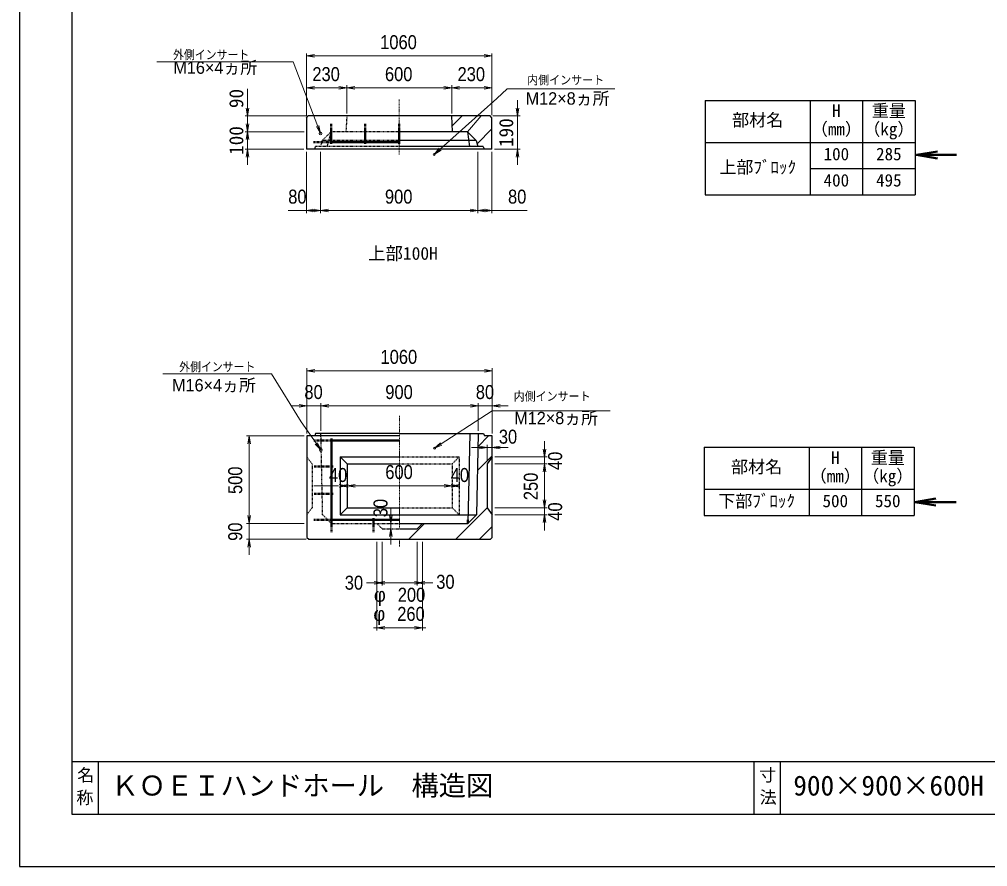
# Model space of a CAD drawing. Units: millimetres, scale not verified. Extents: x -210 to 210, y -148 to 148.
# Drawn here: x -210 to -25.5, y -148.5 to 12.9 of the extents above; entities that cross this region are included whole.
import ezdxf
from ezdxf.enums import TextEntityAlignment as Align

# ---------------------------------------------------------------- set-up
doc = ezdxf.new("R2010")
doc.units = ezdxf.units.MM
doc.linetypes.add('USER1', pattern=[12.95, 6.35, -3.175, 0.25, -3.175])
doc.linetypes.add('USER2', pattern=[4.7625, 3.175, -1.5875])
doc.layers.add('0-0', color=7, linetype='Continuous')
for name, color, linetype, lineweight in [('0-1_0', 9, 'Continuous', 25), ('0-2_dims', 2, 'Continuous', 13), ('0-3_pen1実線', 4, 'Continuous', 13), ('0-4_pen2実線', 3, 'Continuous', 13), ('0-5_pen3実線', 7, 'Continuous', 25), ('0-6_pen4実線', 6, 'Continuous', 25), ('0-7_pen1一点', 4, 'USER1', 13), ('0-8_pen2破線', 3, 'USER2', 25), ('0-9_鉄筋１', 7, 'Continuous', 50), ('0-A_鉄筋２', 7, 'USER2', 50)]:
    doc.layers.add(name, color=color, linetype=linetype, lineweight=lineweight)
doc.styles.add('ＭＳ ゴシック', font='')
doc.styles.add('ＭＳ Ｐゴシック', font='')
doc.styles.get('ＭＳ ゴシック').set_extended_font_data('MS Gothic')
doc.styles.get('ＭＳ Ｐゴシック').set_extended_font_data('MS PGothic')

# ---------------------------------------------------------------- blocks, each defined once
blk = doc.blocks.new('部分図 1')
at = {"layer": '0-1_0'}
blk.add_lwpolyline([(0, 0), (12600, 0), (12600, 8910), (0, 8910)], close=True, dxfattribs=at)
at = {"layer": '0-2_dims', "lineweight": 18}
for p, q in [((1406.73, 4600.3), (785.27, 4600.3)), ((1305, 4290.8), (1305, 4445.8)), ((2788.02, 4446.65), (3404.49, 4446.65)), ((2848, 4290.8), (2848, 4380.8)), ((1648.01, 4290.8), (1290, 4290.8)), ((1305, 4290.8), (1305, 4200.8)), ((1305, 4200.8), (1305, 4290.8)), ((2707, 4290.8), (2863, 4290.8)), ((2848, 4290.8), (2848, 4100.8)), ((1627, 4200.8), (1290, 4200.8)), ((1628, 4200.8), (1290, 4200.8)), ((1305, 4200.8), (1305, 4110.8)), ((1305, 4200.8), (1305, 4100.8)), ((1627, 4100.8), (1290, 4100.8)), ((1305, 4100.8), (1305, 4010.8)), ((2717, 4100.8), (2863, 4100.8)), ((2848, 4100.8), (2848, 4010.8)), ((1442.24, 2816.1), (820.77, 2816.1)), ((2761.05, 2604.46), (3377.52, 2604.46)), ((1684, 2176.66), (1824, 2176.66))]:
    blk.add_line(p, q, dxfattribs=at)
at = {"layer": '0-2_dims'}
for p, q in [((1642, 4295.8), (1642, 4648.8)), ((2702, 4633.8), (1642, 4633.8)), ((2702, 4295.8), (2702, 4648.8)), ((1642, 4295.8), (1642, 4466.05)), ((1872, 4451.05), (1642, 4451.05)), ((1872, 4305.8), (1872, 4466.05)), ((1872, 4305.8), (1872, 4466.05)), ((1872, 4451.05), (2472, 4451.05)), ((2472, 4305.8), (2472, 4466.05)), ((2472, 4305.8), (2472, 4466.05)), ((2472, 4451.05), (2702, 4451.05)), ((2702, 4295.8), (2702, 4466.05)), ((1642, 4085.8), (1642, 3735.8)), ((1722, 4085.8), (1722, 3735.8)), ((1722, 4085.8), (1722, 3735.8)), ((2622, 4085.8), (2622, 3735.8)), ((2622, 4085.8), (2622, 3735.8)), ((2702, 4085.8), (2702, 3735.8)), ((1722, 3750.8), (2622, 3750.8)), ((1644, 2476.66), (1644, 2849.87)), ((2704, 2834.87), (1644, 2834.87)), ((2704, 2476.66), (2704, 2849.87)), ((1644, 2633.83), (1554, 2633.83)), ((1644, 2476.66), (1644, 2648.83)), ((1644, 2633.83), (1724, 2633.83)), ((1724, 2491.66), (1724, 2648.83)), ((1724, 2491.66), (1724, 2648.83)), ((1724, 2633.83), (1814, 2633.83)), ((1724, 2633.83), (2624, 2633.83)), ((2624, 2633.83), (2534, 2633.83)), ((2624, 2491.66), (2624, 2648.83)), ((2624, 2491.66), (2624, 2648.83)), ((2624, 2633.83), (2704, 2633.83)), ((2704, 2476.66), (2704, 2648.83)), ((2704, 2633.83), (2794, 2633.83)), ((1629, 2461.66), (1298, 2461.66)), ((1313, 1961.66), (1313, 2461.66)), ((2674, 2395.78), (2584, 2395.78)), ((2674, 2316.66), (2674, 2410.78)), ((2674, 2395.78), (2704, 2395.78)), ((2704, 2356.66), (2704, 2410.78)), ((2704, 2395.78), (2794, 2395.78)), ((3002.74, 2341.66), (3002.74, 2431.66)), ((2719, 2341.66), (3017.74, 2341.66)), ((3002.74, 2301.66), (3002.74, 2341.66)), ((2719, 2301.66), (3017.74, 2301.66)), ((2719, 2301.66), (3017.74, 2301.66)), ((3002.74, 2301.66), (3002.74, 2211.66)), ((3002.74, 2301.66), (3002.74, 2051.66)), ((1834, 2176.66), (1834, 2161.66)), ((1874, 2176.66), (1834, 2176.66)), ((1874, 2176.66), (1874, 2191.66)), ((1874, 2176.66), (2474, 2176.66)), ((1874, 2176.66), (1874, 2161.66)), ((2474, 2176.66), (2474, 2191.66)), ((2474, 2176.66), (2474, 2191.66)), ((2474, 2176.66), (2514, 2176.66)), ((2514, 2176.66), (2514, 2191.66)), ((3002.74, 2051.66), (3002.74, 2141.66)), ((1313, 1961.66), (1313, 2051.66)), ((2124, 1961.66), (2124, 2051.66)), ((2719, 2051.66), (3017.74, 2051.66)), ((2719, 2051.66), (3017.74, 2051.66)), ((3002.74, 2051.66), (3002.74, 2011.66)), ((2719, 2011.66), (3017.74, 2011.66)), ((3002.74, 2011.66), (3002.74, 1921.66)), ((1629, 1961.66), (1298, 1961.66)), ((1629, 1961.66), (1298, 1961.66)), ((1313, 1961.66), (1313, 1871.66)), ((2124, 1961.66), (2109, 1961.66)), ((2124, 1931.66), (2124, 1961.66)), ((2124, 1931.66), (2109, 1931.66)), ((2124, 1931.66), (2124, 1841.66)), ((1639, 1871.66), (1298, 1871.66)), ((1313, 1871.66), (1313, 1781.66)), ((2044, 1856.66), (2044, 1350.66)), ((2044, 1856.66), (2044, 1606.66)), ((2074, 1856.66), (2074, 1606.66)), ((2074, 1856.66), (2074, 1606.66)), ((2274, 1856.66), (2274, 1606.66)), ((2274, 1856.66), (2274, 1606.66)), ((2304, 1856.66), (2304, 1606.66)), ((2304, 1856.66), (2304, 1350.66)), ((2074, 1621.66), (1984, 1621.66)), ((2074, 1621.66), (2044, 1621.66)), ((2074, 1621.66), (2274, 1621.66)), ((2274, 1621.66), (2364, 1621.66)), ((2274, 1621.66), (2304, 1621.66)), ((2044, 1365.66), (2024, 1365.66)), ((2044, 1365.66), (2304, 1365.66)), ((2304, 1365.66), (2324, 1365.66))]:
    blk.add_line(p, q, dxfattribs=at)
at = {"layer": '0-2_dims', "lineweight": 50}
for p, q in [((5129.51, 4068.17), (5358.09, 4068.17)), ((5119.8, 2083.9), (5355.8, 2083.9))]:
    blk.add_line(p, q, dxfattribs=at)
at = {"layer": '0-2_dims'}
for points in [[(1722, 4190.8), (1565, 4600.3), (1406.73, 4600.3)], [(1687, 4641.3), (1642, 4633.8), (1687, 4626.3)], [(2657, 4626.3), (2702, 4633.8), (2657, 4641.3)], [(1687, 4458.55), (1642, 4451.05), (1687, 4443.55)], [(1827, 4443.55), (1872, 4451.05), (1827, 4458.55)], [(1917, 4458.55), (1872, 4451.05), (1917, 4443.55)], [(2372, 4070.8), (2730.1, 4390.42), (2788.02, 4446.65)], [(2427, 4443.55), (2472, 4451.05), (2427, 4458.55)], [(2517, 4458.55), (2472, 4451.05), (2517, 4443.55)], [(2657, 4443.55), (2702, 4451.05), (2657, 4458.55)], [(1698.89, 4230.13), (1722, 4190.8), (1712.89, 4235.5)], [(2400.58, 4106.36), (2372, 4070.8), (2410.57, 4095.17)], [(1722, 3750.8), (1642, 3750.8), (1537.25, 3750.8)], [(1687, 3758.3), (1642, 3750.8), (1687, 3743.3)], [(1677, 3743.3), (1722, 3750.8), (1677, 3758.3)], [(1767, 3758.3), (1722, 3750.8), (1767, 3743.3)], [(2577, 3743.3), (2622, 3750.8), (2577, 3758.3)], [(2667, 3758.3), (2622, 3750.8), (2667, 3743.3)], [(2622, 3750.8), (2702, 3750.8), (2902.82, 3750.8)], [(2657, 3743.3), (2702, 3750.8), (2657, 3758.3)], [(1689, 2842.37), (1644, 2834.87), (1689, 2827.37)], [(2659, 2827.37), (2704, 2834.87), (2659, 2842.37)], [(1724, 2381.66), (1611.97, 2541.96), (1442.24, 2816.1)], [(1599, 2626.33), (1644, 2633.83), (1599, 2641.33)], [(1769, 2641.33), (1724, 2633.83), (1769, 2626.33)], [(1769, 2641.33), (1724, 2633.83), (1769, 2626.33)], [(2374, 2391.66), (2704, 2604.46), (2761.05, 2604.46)], [(2579, 2626.33), (2624, 2633.83), (2579, 2641.33)], [(2579, 2626.33), (2624, 2633.83), (2579, 2641.33)], [(2749, 2641.33), (2704, 2633.83), (2749, 2626.33)], [(1320.5, 2416.66), (1313, 2461.66), (1305.5, 2416.66)], [(1692.07, 2414.25), (1724, 2381.66), (1704.37, 2422.84)], [(2407.75, 2422.35), (2374, 2391.66), (2415.88, 2409.75)], [(2629, 2388.28), (2674, 2395.78), (2629, 2403.28)], [(2749, 2403.28), (2704, 2395.78), (2749, 2388.28)], [(2995.24, 2386.66), (3002.74, 2341.66), (3010.24, 2386.66)], [(3010.24, 2256.66), (3002.74, 2301.66), (2995.24, 2256.66)], [(3010.24, 2256.66), (3002.74, 2301.66), (2995.24, 2256.66)], [(1829, 2169.16), (1874, 2176.66), (1829, 2184.16)], [(1879, 2184.16), (1834, 2176.66), (1879, 2169.16)], [(1919, 2184.16), (1874, 2176.66), (1919, 2169.16)], [(2429, 2169.16), (2474, 2176.66), (2429, 2184.16)], [(2469, 2169.16), (2514, 2176.66), (2469, 2184.16)], [(2519, 2184.16), (2474, 2176.66), (2519, 2169.16)], [(2995.24, 2096.66), (3002.74, 2051.66), (3010.24, 2096.66)], [(2995.24, 2096.66), (3002.74, 2051.66), (3010.24, 2096.66)], [(1305.5, 2006.66), (1313, 1961.66), (1320.5, 2006.66)], [(1305.5, 2006.66), (1313, 1961.66), (1320.5, 2006.66)], [(2116.5, 2006.66), (2124, 1961.66), (2131.5, 2006.66)], [(3010.24, 1966.66), (3002.74, 2011.66), (2995.24, 1966.66)], [(2131.5, 1886.66), (2124, 1931.66), (2116.5, 1886.66)], [(1320.5, 1826.66), (1313, 1871.66), (1305.5, 1826.66)], [(2029, 1614.16), (2074, 1621.66), (2029, 1629.16)], [(2029, 1614.16), (2074, 1621.66), (2029, 1629.16)], [(2089, 1629.16), (2044, 1621.66), (2089, 1614.16)], [(2259, 1614.16), (2304, 1621.66), (2259, 1629.16)], [(2319, 1629.16), (2274, 1621.66), (2319, 1614.16)], [(2319, 1629.16), (2274, 1621.66), (2319, 1614.16)], [(2089, 1373.16), (2044, 1365.66), (2089, 1358.16)], [(2259, 1358.16), (2304, 1365.66), (2259, 1373.16)]]:
    blk.add_lwpolyline(points, dxfattribs=at)
at = {"layer": '0-2_dims', "lineweight": 18}
for points in [[(1297.5, 4335.8), (1305, 4290.8), (1312.5, 4335.8)], [(2840.5, 4335.8), (2848, 4290.8), (2855.5, 4335.8)], [(1297.5, 4245.8), (1305, 4200.8), (1312.5, 4245.8)], [(1312.5, 4155.8), (1305, 4200.8), (1297.5, 4155.8)], [(1312.5, 4055.8), (1305, 4100.8), (1297.5, 4055.8)], [(2855.5, 4055.8), (2848, 4100.8), (2840.5, 4055.8)]]:
    blk.add_lwpolyline(points, dxfattribs=at)
at = {"layer": '0-2_dims', "lineweight": 50}
for points in [[(5249.51, 4088.17), (5129.51, 4068.17), (5249.51, 4048.17)], [(5239.8, 2103.9), (5119.8, 2083.9), (5239.8, 2063.9)]]:
    blk.add_lwpolyline(points, dxfattribs=at)
at = {"layer": '0-3_pen1実線'}
for p, q in [((2475.13, 4234.49), (2531.43, 4290.8)), ((2562, 4200.8), (2640.63, 4290.8)), ((2617.32, 4132.12), (2702, 4216.8)), ((2622.4, 2402.19), (2681.87, 2461.66)), ((2619.44, 2264.53), (2704, 2349.09)), ((2495.98, 1871.66), (2674.85, 2050.53)), ((2226.57, 1871.66), (2316.57, 1961.66)), ((2630.68, 1871.66), (2704, 1944.98))]:
    blk.add_line(p, q, dxfattribs=at)
at = {"layer": '0-4_pen2実線'}
for centre, radius in [((1722, 4190.8), 8), ((2372, 4070.8), 6), ((1724, 2381.66), 8), ((2374, 2391.66), 6)]:
    blk.add_circle(centre, radius, dxfattribs=at)
at = {"layer": '0-5_pen3実線'}
for p, q in [((4521.11, 4379.87), (4521.11, 3839.87)), ((4821.11, 4379.87), (4821.11, 3839.87)), ((1642, 4280.8), (1652, 4290.8)), ((1642, 4280.8), (1642, 4100.8)), ((2692, 4290.8), (1652, 4290.8)), ((2477, 4200.8), (2472, 4290.8)), ((2702, 4280.8), (2692, 4290.8)), ((2702, 4100.8), (2702, 4280.8)), ((2562, 4200.8), (2172, 4200.8)), ((2562, 4200.8), (2612, 4150.8)), ((2562, 4200.8), (2573.49, 4115.8)), ((2702, 4100.8), (1642, 4100.8)), ((2612, 4150.8), (2172, 4150.8)), ((2652, 4115.8), (2172, 4115.8)), ((2612, 4150.8), (2622, 4115.8)), ((2652, 4115.8), (2657, 4100.8)), ((3921.11, 4139.87), (5121.11, 4139.87)), ((4521.11, 3989.87), (5121.11, 3989.87)), ((1644, 2461.66), (1644, 1881.66)), ((2174, 2461.66), (1644, 2461.66)), ((1694, 2476.66), (1689, 2461.66)), ((2575.08, 2476.66), (2564, 1961.66)), ((2624, 2476.66), (2614, 2011.66)), ((2654, 2476.66), (2659, 2461.66)), ((2704, 2461.66), (2659, 2461.66)), ((2704, 2461.66), (2659, 2461.66)), ((2704, 1881.66), (2704, 2461.66)), ((4515, 2396.8), (4515, 2006.8)), ((4815, 2396.8), (4815, 2006.8)), ((1834, 2341.66), (1834, 2011.66)), ((1834, 2341.66), (1874, 2301.66)), ((1834, 2341.66), (2174, 2341.66)), ((2704, 2341.66), (2674, 2301.66)), ((1874, 2301.66), (1874, 2051.66)), ((1874, 2301.66), (2174, 2301.66)), ((3915, 2156.8), (5115, 2156.8)), ((1874, 2051.66), (1834, 2011.66)), ((1874, 2051.66), (2174, 2051.66)), ((1834, 2011.66), (2614, 2011.66)), ((2614, 2011.66), (2564, 1961.66)), ((2174, 1961.66), (2564, 1961.66)), ((2174, 1961.66), (2564, 1961.66)), ((2274, 1931.66), (2304, 1961.66)), ((2174, 1931.66), (2274, 1931.66)), ((2174, 1931.66), (2274, 1931.66)), ((1644, 1881.66), (1654, 1871.66)), ((1654, 1871.66), (2694, 1871.66)), ((2704, 1881.66), (2694, 1871.66)), ((450, 600), (450, 300)), ((4350, 600), (4350, 300))]:
    blk.add_line(p, q, dxfattribs=at)
for points in [[(2174, 2476.66), (1694, 2476.66), (1689, 2461.66)], [(2174, 2476.66), (2654, 2476.66), (2659, 2461.66)], [(2674, 2301.66), (2674, 2051.66), (2704, 2011.66)]]:
    blk.add_lwpolyline(points, dxfattribs=at)
at = {"layer": '0-6_pen4実線'}
for p, q in [((3921.11, 4379.87), (5121.11, 4379.87)), ((3921.11, 4379.87), (3921.11, 3839.87)), ((5121.11, 4379.87), (5121.11, 3839.87)), ((3921.11, 3839.87), (5121.11, 3839.87)), ((3915, 2396.8), (5115, 2396.8)), ((5115, 2396.8), (5115, 2006.8)), ((300, 600), (12300, 600)), ((4200, 600), (4200, 300))]:
    blk.add_line(p, q, dxfattribs=at)
blk.add_lwpolyline([(300, 300), (12300, 300), (12300, 8610), (300, 8610)], close=True, dxfattribs=at)
blk.add_lwpolyline([(3915, 2396.8), (3915, 2006.8), (5115, 2006.8)], dxfattribs=at)
at = {"layer": '0-7_pen1一点'}
for p, q in [((2172, 4069.8), (2172, 4384.46)), ((2174, 2576.66), (2174, 1931.66)), ((2174, 1871.66), (2174, 1826.24))]:
    blk.add_line(p, q, dxfattribs=at)
at = {"layer": '0-8_pen2破線'}
for p, q in [((1872, 4290.8), (1867, 4200.8)), ((1732, 4150.8), (1782, 4200.8)), ((1782, 4200.8), (1757.92, 4116.51)), ((2172, 4200.8), (1782, 4200.8)), ((1732, 4150.8), (1722, 4115.8)), ((2172, 4150.8), (1732, 4150.8)), ((1644, 2341.66), (1674, 2301.66)), ((2174, 2341.66), (2514, 2341.66)), ((2514, 2341.66), (2474, 2301.66)), ((2514, 2341.66), (2514, 2011.66)), ((1674, 2301.66), (1674, 2051.66)), ((2174, 2301.66), (2474, 2301.66)), ((2474, 2301.66), (2474, 2051.66)), ((1674, 2051.66), (1644, 2011.66)), ((2174, 2051.66), (2474, 2051.66)), ((2474, 2051.66), (2514, 2011.66)), ((1784, 1961.66), (2174, 1961.66)), ((2074, 1931.66), (2044, 1961.66)), ((2074, 1931.66), (2174, 1931.66))]:
    blk.add_line(p, q, dxfattribs=at)
for points in [[(2172, 4115.8), (1692, 4115.8), (1687, 4100.8)], [(1784, 1961.66), (1734, 2011.66), (1724, 2476.66)]]:
    blk.add_lwpolyline(points, dxfattribs=at)
at = {"layer": '0-9_鉄筋１'}
for p, q in [((1782, 4205.8), (1782, 4130.8)), ((1977, 4205.8), (1977, 4130.8)), ((2172, 4205.8), (2172, 4130.8)), ((1782, 4140.8), (2172, 4140.8)), ((1784, 2446.66), (1784, 1951.66)), ((1784, 2436.66), (2174, 2436.66)), ((1784, 1981.66), (2174, 1981.66)), ((2024, 1991.66), (2024, 1951.66)), ((2564, 1981.66), (2564, 1961.66))]:
    blk.add_line(p, q, dxfattribs=at)
at = {"layer": '0-A_鉄筋２'}
for p, q in [((1782, 4205.8), (1782, 4245.8)), ((1977, 4205.8), (1977, 4245.8)), ((2172, 4205.8), (2172, 4245.8)), ((1782, 4140.8), (1682, 4140.8)), ((1784, 2436.66), (1684, 2436.66)), ((1794, 2286.66), (1684, 2286.66)), ((1794, 2131.66), (1684, 2131.66)), ((1784, 1981.66), (1684, 1981.66)), ((1784, 1951.66), (1784, 1911.66)), ((2024, 1951.66), (2024, 1911.66)), ((2564, 1981.66), (2564.43, 1981.66))]:
    blk.add_line(p, q, dxfattribs=at)
at = {"layer": '0-2_dims', "color": 7, "style": 'ＭＳ Ｐゴシック', "width": 0.9}
for s, height, p in [('1060', 79.98, (2062.91, 4648.8)), ('外側インサート', 50.68, (878.34, 4600.3)), ('230', 79.98, (1675.18, 4466.05)), ('600', 79.98, (2090.18, 4466.05)), ('230', 79.98, (2505.18, 4466.05)), ('内側インサート', 51.2, (2903.31, 4455.83)), ('80', 79.98, (1537.25, 3765.8)), ('900', 79.98, (2090.18, 3765.8)), ('80', 79.98, (2793.73, 3765.8)), ('1060', 79.98, (2064.91, 2849.87)), ('外側インサート', 50.68, (913.85, 2816.1)), ('80', 79.98, (1629.45, 2648.83)), ('900', 79.98, (2092.18, 2648.83)), ('80', 79.98, (2609.45, 2648.83)), ('内側インサート', 51.2, (2825.89, 2647.87)), ('30', 79.98, (2741.24, 2393.73)), ('40', 79.98, (1769.84, 2174.62)), ('600', 79.98, (2092.18, 2191.66)), ('40', 79.98, (2465.91, 2174.62)), ('30', 79.98, (1860.45, 1559.12)), ('30', 79.98, (2383.45, 1564.12)), ('200', 79.98, (2163.36, 1490.12)), ('260', 79.98, (2160.36, 1380.66))]:
    blk.add_text(s, height=height, dxfattribs=at).set_placement(p, align=Align.BOTTOM_LEFT)
at = {"layer": '0-2_dims', "color": 7, "style": 'ＭＳ Ｐゴシック'}
for s, height, p in [('M16×4ヵ所', 70.81, (880.6, 4510.84)), ('M12×8ヵ所', 70.81, (2894.74, 4334.38)), ('M16×4ヵ所', 70.81, (873.03, 2695.37)), ('M12×8ヵ所', 70.81, (2829.32, 2507.87)), ('φ', 79.98, (2027, 1490.12)), ('φ', 79.98, (2024, 1380.66))]:
    blk.add_text(s, height=height, dxfattribs=at).set_placement(p, align=Align.BOTTOM_LEFT)
at = {"layer": '0-2_dims', "color": 7, "style": 'ＭＳ ゴシック'}
for s, p in [('90', (1304.5, 4335.8)), ('190', (2847.5, 4113.3)), ('100', (1304.5, 4068.3))]:
    blk.add_text(s, height=80.65, rotation=90, dxfattribs=at).set_placement(p, align=Align.BOTTOM_LEFT)
at = {"layer": '0-2_dims', "color": 7, "style": 'ＭＳ Ｐゴシック', "width": 0.9}
for s, p in [('40', (3126.83, 2267.12)), ('500', (1298, 2129.84)), ('250', (2987.74, 2094.84)), ('30', (2128.55, 1997.12)), ('40', (3126.83, 1977.12)), ('90', (1298, 1862.12))]:
    blk.add_text(s, height=79.98, rotation=90, dxfattribs=at).set_placement(p, align=Align.BOTTOM_LEFT)
at = {"layer": '0-5_pen3実線', "style": 'ＭＳ ゴシック'}
for s, height, p in [('H', 71.47, (4646.74, 4263.62)), ('重量', 71.47, (4873.63, 4263.63)), ('部材名', 71.47, (4074.89, 4211.12)), ('（mm）', 71.49, (4524.85, 4158.61)), ('（kg）', 71.49, (4824.85, 4158.61)), ('100', 71.47, (4598, 4016.12)), ('285', 71.45, (4898.03, 4016.14)), ('上部ﾌﾞﾛｯｸ', 71.48, (4001.76, 3941.12)), ('400', 71.46, (4598.01, 3866.13)), ('495', 71.43, (4898.04, 3866.15)), ('上部100H', 73.31, (1993, 3446.8)), ('重量', 71.47, (4867.52, 2280.56)), ('部材名', 71.47, (4068.77, 2228.06)), ('H', 71.47, (4640.63, 2280.55)), ('（mm）', 71.49, (4518.73, 2175.54)), ('（kg）', 71.49, (4818.73, 2175.54)), ('下部ﾌﾞﾛｯｸ', 71.48, (3995.64, 2033.05)), ('500', 71.47, (4591.89, 2033.06)), ('550', 71.47, (4891.89, 2033.06)), ('名', 71.47, (330.86, 466.05)), ('寸', 71.38, (4229.1, 466.63)), ('ＫＯＥＩハンドホール\u3000構造図', 114.4, (525, 372)), ('900×900×600H', 114.4, (4425, 372)), ('称', 71.43, (325.72, 337.31)), ('法', 71.44, (4232.55, 339.37))]:
    blk.add_text(s, height=height, dxfattribs=at).set_placement(p, align=Align.BOTTOM_LEFT)

msp = doc.modelspace()

# ---------------------------------------------------------------- block references
at = {"layer": '0-0', "xscale": 0.0333333, "yscale": 0.0333333}
msp.add_blockref('部分図 1', (-210, -148.5), dxfattribs=at)

doc.saveas('drawing.dxf')
